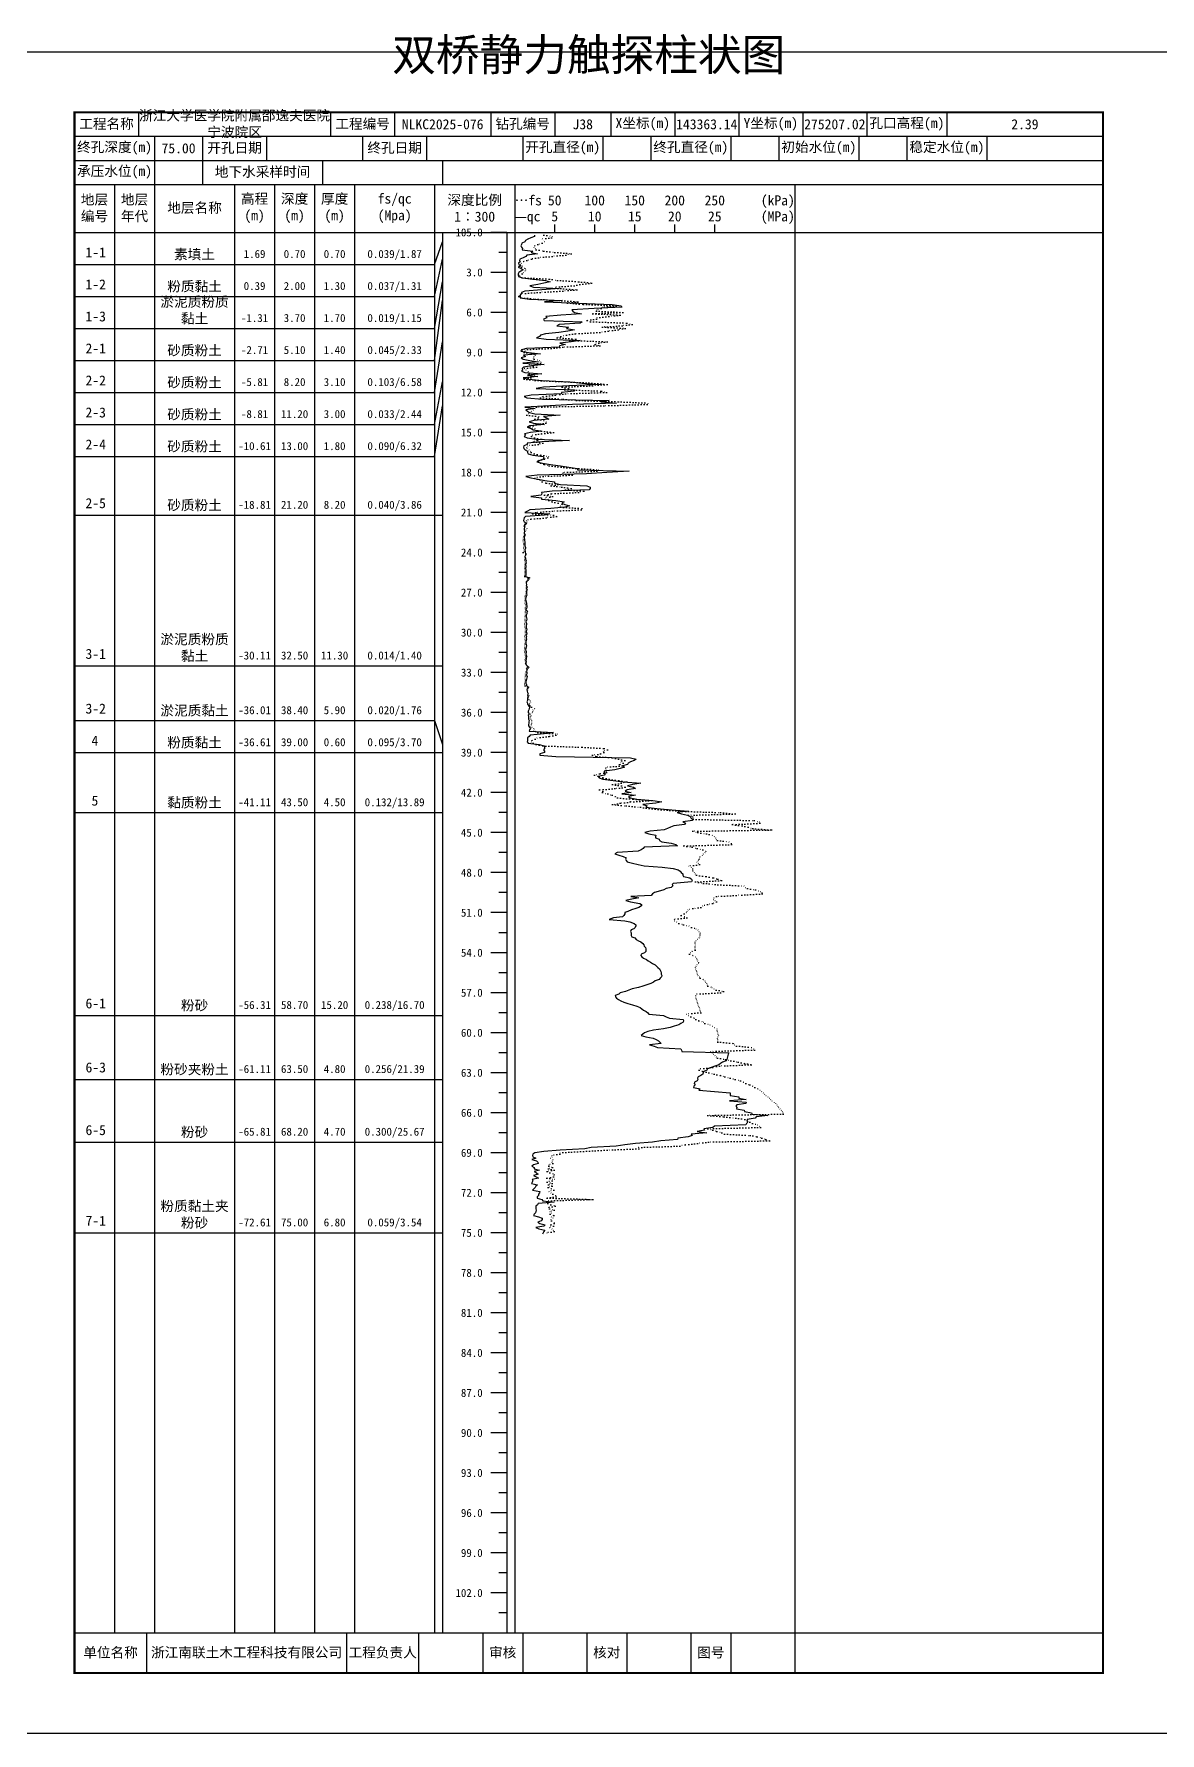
# Model space of a CAD drawing. Extents: x 297 to 65340, y 0 to 425.
# Drawn here: x 11295.9 to 11577.3, y 0 to 424.6 of the extents above; entities that cross this region are included whole.
import ezdxf
from ezdxf.enums import TextEntityAlignment as Align

# ---------------------------------------------------------------- set-up
doc = ezdxf.new("R2010")
doc.units = 0
doc.linetypes.add('DOT', pattern=[6.35, 0, -6.35])
doc.layers.add('FRAME', color=7, linetype='CONTINUOUS')
doc.layers.add('STRATUM', color=7, linetype='CONTINUOUS')
doc.styles.add('ST', font='')
doc.styles.get('ST').set_extended_font_data('SimSun')

msp = doc.modelspace()

# ---------------------------------------------------------------- linework, layer by layer
at = {"layer": 'FRAME', "color": 245, "linetype": 'Continuous'}
msp.add_lwpolyline([(11286, 0), (11583, 0), (11583, 420), (11286, 420)], close=True, dxfattribs=at)
at = {"layer": 'FRAME', "linetype": 'Continuous', "const_width": 0.5}
msp.add_lwpolyline([(11306, 15), (11563, 15), (11563, 405), (11306, 405)], close=True, dxfattribs=at)
at = {"layer": 'FRAME', "color": 0, "linetype": 'Continuous'}
for points in [[(11322, 405), (11322, 399)], [(11370, 405), (11370, 399)], [(11386, 405), (11386, 399)], [(11410, 405), (11410, 399)], [(11426, 405), (11426, 399)], [(11440, 405), (11440, 399)], [(11456, 405), (11456, 399)], [(11472, 405), (11472, 399)], [(11488, 405), (11488, 399)], [(11504, 405), (11504, 399)], [(11524, 405), (11524, 399)], [(11563, 405), (11563, 399)], [(11306, 399), (11563, 399)], [(11326, 399), (11326, 393)], [(11338, 399), (11338, 393)], [(11354, 399), (11354, 393)], [(11378, 399), (11378, 393)], [(11394, 399), (11394, 393)], [(11418, 399), (11418, 393)], [(11438, 399), (11438, 393)], [(11450, 399), (11450, 393)], [(11470, 399), (11470, 393)], [(11482, 399), (11482, 393)], [(11502, 399), (11502, 393)], [(11514, 399), (11514, 393)], [(11534, 399), (11534, 393)], [(11563, 399), (11563, 393)], [(11306, 393), (11563, 393)], [(11326, 393), (11326, 387)], [(11338, 393), (11338, 387)], [(11368, 393), (11368, 387)], [(11398, 393), (11398, 387)], [(11306, 387), (11563, 387)], [(11316, 387), (11316, 25)], [(11326, 387), (11326, 25)], [(11346, 387), (11346, 25)], [(11356, 387), (11356, 25)], [(11366, 387), (11366, 25)], [(11376, 387), (11376, 25)], [(11396, 387), (11396, 25)], [(11416, 387), (11416, 25)], [(11486, 387), (11486, 25)], [(11306, 375), (11563, 375)], [(11398, 375), (11398, 25)], [(11414, 375), (11414, 25)], [(11426, 375), (11426, 377)], [(11436, 375), (11436, 377)], [(11446, 375), (11446, 377)], [(11456, 375), (11456, 377)], [(11466, 375), (11466, 377)], [(11306, 25), (11563, 25)], [(11324, 25), (11324, 15)], [(11374, 25), (11374, 15)], [(11392, 25), (11392, 15)], [(11408, 25), (11408, 15)], [(11418, 25), (11418, 15)], [(11434, 25), (11434, 15)], [(11444, 25), (11444, 15)], [(11460, 25), (11460, 15)], [(11470, 25), (11470, 15)], [(11486, 25), (11486, 15)]]:
    msp.add_lwpolyline(points, dxfattribs=at)
at = {"layer": 'STRATUM', "linetype": 'Continuous'}
for points in [[(11414, 375), (11410, 375)], [(11420.92, 374.33), (11420.92, 374), (11420.06, 373.67), (11419.28, 373.33), (11418.7, 373), (11418.56, 372.67), (11417.76, 372.33), (11417.66, 372), (11417.52, 371.67), (11417.66, 371.33), (11417.96, 371), (11417.84, 370.67), (11420.54, 370.33), (11420.14, 370), (11421.72, 369.67), (11419.04, 369.33), (11418.78, 369), (11418.08, 368.67), (11417.26, 368.33), (11417.24, 368), (11417.34, 367.67), (11416.96, 367.33), (11417.02, 367), (11417.56, 366.67), (11416.88, 366.33), (11417.62, 366), (11418.14, 365.67), (11417.5, 365.33), (11417.06, 365), (11416.9, 364.67), (11416.9, 364.33), (11416.94, 364), (11417.94, 363.67), (11420.54, 363.33), (11423.66, 363), (11424.86, 362.67), (11423.3, 362.33), (11421.82, 362), (11419.76, 361.67), (11420.7, 361.33), (11427.2, 361), (11422.74, 360.67), (11418.5, 360.33), (11417.72, 360), (11417.66, 359.67), (11417.36, 359.33), (11417.34, 359), (11417.34, 358.67), (11419.72, 358.33), (11427.94, 358), (11423.44, 357.67), (11431.98, 357.33), (11440.38, 357), (11442.64, 356.67), (11442.78, 356.33), (11435.82, 356), (11430.28, 355.67), (11430.54, 355.33), (11430.96, 355), (11432.68, 354.67), (11427.54, 354.33), (11423.82, 354), (11424.04, 353.67), (11423.22, 353.33), (11423.4, 353), (11432.84, 352.67), (11432.36, 352.33), (11427.1, 352), (11426.54, 351.67), (11429.44, 351.33), (11428.96, 351), (11430.92, 350.67), (11429.28, 350.33), (11427.04, 350), (11423.68, 349.67), (11422.44, 349.33), (11422.18, 349), (11421.42, 348.67), (11423.84, 348.33), (11432.36, 348), (11430.1, 347.67), (11427.32, 347.33), (11428.68, 347), (11427.2, 346.67), (11427.12, 346.33), (11418.98, 346), (11417.7, 345.67), (11417.5, 345.33), (11419.44, 345), (11422.42, 344.67), (11418.22, 344.33), (11418.66, 344), (11417.6, 343.67), (11418.14, 343.33), (11419.78, 343), (11421.94, 342.67), (11418.04, 342.33), (11423.36, 342), (11420.24, 341.67), (11418.18, 341.33), (11417.88, 341), (11417.92, 340.67), (11417.7, 340.33), (11418.56, 340), (11422.8, 339.67), (11419.24, 339.33), (11421.82, 339), (11418.08, 338.67), (11419.52, 338.33), (11422.84, 338), (11429.8, 337.67), (11432.84, 337.33), (11437.4, 337), (11429.52, 336.67), (11423.22, 336.33), (11421.38, 336), (11430.98, 335.67), (11430.84, 335.33), (11427.66, 335), (11427.64, 334.67), (11420.14, 334.33), (11418.34, 334), (11419.04, 333.67), (11422.92, 333.33), (11439.6, 333), (11437.52, 332.67), (11441.44, 332.33), (11430.44, 332), (11424.78, 331.67), (11418.56, 331.33), (11421.1, 331), (11418.82, 330.67), (11419.16, 330.33), (11419.72, 330), (11421.04, 329.67), (11427.34, 329.33), (11423.2, 329), (11423.98, 328.67), (11424.5, 328.33), (11420.8, 328), (11419.64, 327.67), (11420.7, 327.33), (11423.42, 327), (11419.68, 326.67), (11419.12, 326.33), (11420.08, 326), (11420.6, 325.67), (11422.78, 325.33), (11419.96, 325), (11418.44, 324.67), (11418.7, 324.33), (11418.34, 324), (11419.14, 323.67), (11421.38, 323.33), (11429.68, 323), (11422.78, 322.67), (11419.1, 322.33), (11419.12, 322), (11418.3, 321.67), (11418.24, 321.33), (11418.28, 321), (11418.62, 320.67), (11419.18, 320.33), (11419.16, 320), (11419.38, 319.67), (11420.54, 319.33), (11423.08, 319), (11423.28, 318.67), (11423.12, 318.33), (11422.26, 318), (11421.54, 317.67), (11422.98, 317.33), (11424.96, 317), (11427.46, 316.67), (11429.52, 316.33), (11431.7, 316), (11431.7, 315.67), (11444.64, 315.33), (11439.06, 315), (11433.94, 314.67), (11421.64, 314.33), (11418.8, 314), (11420, 313.67), (11421.88, 313.33), (11423.56, 313), (11425.98, 312.67), (11425.92, 312.33), (11427.48, 312), (11434.06, 311.67), (11434.86, 311.33), (11434.84, 311), (11434.64, 310.67), (11425.34, 310.33), (11422.68, 310), (11422.78, 309.67), (11422.58, 309.33), (11420.02, 309), (11422.72, 308.67), (11422.66, 308.33), (11426.32, 308), (11428.36, 307.67), (11427.8, 307.33), (11428.56, 307), (11429.72, 306.67), (11428.5, 306.33), (11425, 306), (11419.82, 305.67), (11419.2, 305.33), (11418.5, 305), (11424.8, 304.67), (11423.44, 304.33), (11418.72, 304), (11418.4, 303.67), (11418.26, 303.33), (11418.24, 303), (11418.38, 302.67), (11418.94, 302.33), (11418.52, 302), (11418.32, 301.67), (11418.42, 301.33), (11418.38, 301), (11418.38, 300.67), (11418.48, 300.33), (11418.34, 300), (11418.4, 299.67), (11418.58, 299.33), (11418.36, 299), (11418.38, 298.67), (11418.46, 298.33), (11418.48, 298), (11418.52, 297.67), (11418.54, 297.33), (11418.5, 297), (11418.54, 296.67), (11418.66, 296.33), (11418.66, 296), (11418.54, 295.67), (11418.58, 295.33), (11418.62, 295), (11418.7, 294.67), (11418.7, 294.33), (11418.5, 294), (11418.7, 293.67), (11418.7, 293.33), (11418.86, 293), (11418.76, 292.67), (11418.86, 292.33), (11418.7, 292), (11418.76, 291.67), (11418.76, 291.33), (11418.72, 291), (11418.76, 290.67), (11418.8, 290.33), (11418.82, 290), (11418.76, 289.67), (11418.76, 289.33), (11418.72, 289), (11419.78, 288.67), (11419.22, 288.33), (11419.36, 288), (11418.86, 287.67), (11418.88, 287.33), (11418.92, 287), (11418.86, 286.67), (11419.1, 286.33), (11418.92, 286), (11419.08, 285.67), (11418.96, 285.33), (11418.94, 285), (11418.98, 284.67), (11419, 284.33), (11418.84, 284), (11418.82, 283.67), (11418.72, 283.33), (11418.78, 283), (11418.88, 282.67), (11418.96, 282.33), (11418.96, 282), (11419.04, 281.67), (11419, 281.33), (11418.92, 281), (11418.8, 280.67), (11419.24, 280.33), (11419.04, 280), (11419.02, 279.67), (11418.84, 279.33), (11418.84, 279), (11418.96, 278.67), (11419, 278.33), (11418.94, 278), (11418.78, 277.67), (11418.94, 277.33), (11418.96, 277), (11418.88, 276.67), (11418.9, 276.33), (11418.94, 276), (11419.04, 275.67), (11418.88, 275.33), (11418.92, 275), (11419, 274.67), (11418.8, 274.33), (11418.96, 274), (11418.84, 273.67), (11418.96, 273.33), (11418.9, 273), (11418.82, 272.67), (11418.8, 272.33), (11418.9, 272), (11418.96, 271.67), (11418.9, 271.33), (11418.8, 271), (11418.7, 270.67), (11418.86, 270.33), (11418.88, 270), (11418.8, 269.67), (11418.86, 269.33), (11419, 269), (11418.86, 268.67), (11418.86, 268.33), (11418.82, 268), (11418.88, 267.67), (11418.82, 267.33), (11418.82, 267), (11419.08, 266.67), (11419.5, 266.33), (11418.9, 266), (11419.12, 265.67), (11418.92, 265.33), (11419, 265), (11419.06, 264.67), (11418.88, 264.33), (11419.12, 264), (11419.06, 263.67), (11418.98, 263.33), (11418.84, 263), (11418.82, 262.67), (11418.78, 262.33), (11418.96, 262), (11418.92, 261.67), (11419.5, 261.33), (11419.12, 261), (11419, 260.67), (11419.14, 260.33), (11419.22, 260), (11419.34, 259.67), (11419.18, 259.33), (11419.28, 259), (11419.2, 258.67), (11419.2, 258.33), (11419.18, 258), (11419.06, 257.67), (11419.22, 257.33), (11419.24, 257), (11419.9, 256.67), (11419.7, 256.33), (11419.6, 256), (11419.56, 255.67), (11419.4, 255.33), (11419.4, 255), (11419.64, 254.67), (11419.34, 254.33), (11419.44, 254), (11419.46, 253.67), (11419.44, 253.33), (11419.58, 253), (11419.52, 252.67), (11419.5, 252.33), (11419.44, 252), (11419.46, 251.67), (11419.7, 251.33), (11419.92, 251), (11419.68, 250.67), (11419.64, 250.33), (11425.72, 250), (11423.36, 249.67), (11419.84, 249.33), (11419.62, 249), (11419.2, 248.67), (11419.2, 248.33), (11419.18, 248), (11419.08, 247.67), (11419.34, 247.33), (11422.1, 247), (11423.38, 246.67), (11423.48, 246.33), (11423.44, 246), (11423.18, 245.67), (11423.46, 245.33), (11423.44, 245), (11422.32, 244.67), (11422.28, 244.33), (11426.28, 244), (11444.9, 243.67), (11446.34, 243.33), (11445.82, 243), (11444.9, 242.67), (11444.32, 242.33), (11444.22, 242), (11442.92, 241.67), (11443.4, 241.33), (11442.32, 241), (11441.06, 240.67), (11438.38, 240.33), (11438.36, 240), (11438.64, 239.67), (11438.38, 239.33), (11436.86, 239), (11437.14, 238.67), (11438, 238.33), (11440.6, 238), (11443.12, 237.67), (11447.5, 237.33), (11445.52, 237), (11444.16, 236.67), (11445.72, 236.33), (11446.22, 236), (11444.08, 235.67), (11443.62, 235.33), (11445.14, 235), (11442.8, 234.67), (11446.18, 234.33), (11444.46, 234), (11444.84, 233.67), (11446.48, 233.33), (11450.5, 233), (11452.76, 232.67), (11451.24, 232.33), (11448, 232), (11449.12, 231.67), (11448.74, 231.33), (11451.52, 231), (11455.26, 230.67), (11459.42, 230.33), (11456.62, 230), (11457.68, 229.67), (11459.22, 229.33), (11459.82, 229), (11460.02, 228.67), (11460.36, 228.33), (11460.4, 228), (11458.02, 227.67), (11458.66, 227.33), (11458.46, 227), (11455.78, 226.67), (11454.96, 226.33), (11454.18, 226), (11453.38, 225.67), (11449.84, 225.33), (11448.54, 225), (11449.5, 224.67), (11451.28, 224.33), (11451.18, 224), (11451.22, 223.67), (11452.14, 223.33), (11452.16, 223), (11452.76, 222.67), (11455.08, 222.33), (11456.28, 222), (11456.66, 221.67), (11448.34, 221.33), (11448.1, 221), (11447.64, 220.67), (11446.84, 220.33), (11441.62, 220), (11441, 219.67), (11442.06, 219.33), (11443.1, 219), (11443.86, 218.67), (11443.68, 218.33), (11443.84, 218), (11444.12, 217.67), (11445.46, 217.33), (11446.86, 217), (11448.32, 216.67), (11452.82, 216.33), (11455.64, 216), (11456.88, 215.67), (11457.38, 215.33), (11457.64, 215), (11457.98, 214.67), (11457.98, 214.33), (11458.18, 214), (11459.78, 213.67), (11460.22, 213.33), (11460.34, 213), (11460.22, 212.67), (11455.6, 212.33), (11455.36, 212), (11455.48, 211.67), (11455.12, 211.33), (11453.86, 211), (11453.28, 210.67), (11451.82, 210.33), (11450.92, 210), (11450.42, 209.67), (11450.14, 209.33), (11445.02, 209), (11447.02, 208.67), (11444.82, 208.33), (11443.76, 208), (11444.96, 207.67), (11447.28, 207.33), (11447.72, 207), (11447.66, 206.67), (11447.04, 206.33), (11446.28, 206), (11445.16, 205.67), (11444.24, 205.33), (11443.54, 205), (11443.56, 204.67), (11443.3, 204.33), (11442.94, 204), (11440.66, 203.67), (11439.58, 203.33), (11443.48, 203), (11444.76, 202.67), (11445.84, 202.33), (11446.3, 202), (11446.3, 201.67), (11446.1, 201.33), (11445.8, 201), (11445.14, 200.67), (11444.96, 200.33), (11445.08, 200), (11445.14, 199.67), (11445.08, 199.33), (11445.28, 199), (11445.98, 198.67), (11446.34, 198.33), (11446.92, 198), (11447.54, 197.67), (11448.04, 197.33), (11448.28, 197), (11448.36, 196.67), (11448.68, 196.33), (11448.74, 196), (11448.78, 195.67), (11448.74, 195.33), (11448.42, 195), (11447.64, 194.67), (11447.56, 194.33), (11447.78, 194), (11448.22, 193.67), (11448.92, 193.33), (11449.36, 193), (11449.94, 192.67), (11450.42, 192.33), (11451.06, 192), (11451.44, 191.67), (11451.76, 191.33), (11452.18, 191), (11452.32, 190.67), (11452.52, 190.33), (11452.62, 190), (11452.56, 189.67), (11452.74, 189.33), (11452.72, 189), (11452.32, 188.67), (11452.06, 188.33), (11451.14, 188), (11450.72, 187.67), (11449.98, 187.33), (11448.98, 187), (11448.02, 186.67), (11446.92, 186.33), (11445.34, 186), (11444.52, 185.67), (11443.7, 185.33), (11442.36, 185), (11442.06, 184.67), (11441.14, 184.33), (11441.22, 184), (11441.44, 183.67), (11441.92, 183.33), (11442.56, 183), (11443.26, 182.67), (11444.3, 182.33), (11445.4, 182), (11446.48, 181.67), (11447.32, 181.33), (11447.78, 181), (11448.18, 180.67), (11448.82, 180.33), (11449.24, 180), (11449.5, 179.67), (11453.22, 179.33), (11453.86, 179), (11454.72, 178.67), (11458.1, 178.33), (11458.16, 178), (11458.08, 177.67), (11457.48, 177.33), (11456.98, 177), (11455.82, 176.67), (11454.84, 176.33), (11453.22, 176), (11450.66, 175.67), (11449.24, 175.33), (11448.46, 175), (11447.98, 174.67), (11447.62, 174.33), (11448.74, 174), (11450.62, 173.67), (11451.36, 173.33), (11451.94, 173), (11452.28, 172.67), (11452.56, 172.33), (11449.66, 172), (11450.82, 171.67), (11451.72, 171.33), (11457.54, 171), (11457.72, 170.67), (11457.78, 170.33), (11469.52, 170), (11469.36, 169.67), (11469.24, 169.33), (11469.2, 169), (11469.08, 168.67), (11468.98, 168.33), (11468.84, 168), (11467.9, 167.67), (11467.4, 167.33), (11467.04, 167), (11466.04, 166.67), (11465.1, 166.33), (11464.18, 166), (11464.02, 165.67), (11463.26, 165.33), (11463.06, 165), (11462.98, 164.67), (11462.5, 164.33), (11461.88, 164), (11461.7, 163.67), (11461.74, 163.33), (11461.56, 163), (11460.94, 162.67), (11460.84, 162.33), (11461.06, 162), (11460.78, 161.67), (11460.66, 161.33), (11462.36, 161), (11462.02, 160.67), (11465.94, 160.33), (11469.82, 160), (11469.82, 159.67), (11469.84, 159.33), (11471.98, 159), (11472.02, 158.67), (11473.88, 158.33), (11469.68, 158), (11473.82, 157.67), (11473.76, 157.33), (11471.52, 157), (11471.28, 156.67), (11471.54, 156.33), (11471.46, 156), (11473.3, 155.67), (11473.4, 155.33), (11475.18, 155), (11475.32, 154.67), (11479.22, 154.33), (11476.3, 154), (11476.08, 153.67), (11474.1, 153.33), (11474, 153), (11474.22, 152.67), (11473.9, 152.33), (11473.74, 152), (11465.9, 151.67), (11465.48, 151.33), (11463.26, 151), (11463.4, 150.67), (11461.56, 150.33), (11463.98, 150), (11460.06, 149.67), (11460.34, 149.33), (11459.34, 149), (11456.8, 148.67), (11456.68, 148.33), (11452.52, 148), (11450.4, 147.67), (11446.16, 147.33), (11443.5, 147), (11441.34, 146.67), (11435.08, 146.33), (11433.5, 146), (11427.34, 145.67), (11423.28, 145.33), (11421.02, 145), (11420.54, 144.67), (11420.44, 144.33), (11420.54, 144), (11421.24, 143.67), (11420.28, 143.33), (11421.46, 143), (11421.78, 142.67), (11421.9, 142.33), (11420.68, 142), (11420.32, 141.67), (11420.84, 141.33), (11420.84, 141), (11422.08, 140.67), (11420.86, 140.33), (11421.48, 140), (11421.86, 139.67), (11420.66, 139.33), (11421.4, 139), (11421.94, 138.67), (11420.34, 138.33), (11420.5, 138), (11420.4, 137.67), (11420.16, 137.33), (11421.66, 137), (11421.32, 136.67), (11421.1, 136.33), (11420.78, 136), (11420.42, 135.67), (11422.26, 135.33), (11422.2, 135), (11421.92, 134.67), (11421.96, 134.33), (11421.6, 134), (11421.62, 133.67), (11422.78, 133.33), (11423.04, 133), (11425.84, 132.67), (11421.86, 132.33), (11421.7, 132), (11421.28, 131.67), (11421.32, 131.33), (11421.28, 131), (11421.34, 130.67), (11421.32, 130.33), (11421.2, 130), (11420.86, 129.67), (11420.68, 129.33), (11421.92, 129), (11422.88, 128.67), (11422.88, 128.33), (11422.58, 128), (11421.78, 127.67), (11422.28, 127.33), (11423.58, 127), (11423.26, 126.67), (11421.26, 126.33), (11422.04, 126), (11423.56, 125.67), (11423.26, 125.33), (11423.08, 125), (11422.94, 124.67)], [(11396, 367), (11398, 372.67)], [(11414, 370), (11412, 370)], [(11306, 367), (11316, 367)], [(11316, 367), (11326, 367)], [(11326, 367), (11346, 367)], [(11346, 367), (11356, 367)], [(11356, 367), (11366, 367)], [(11366, 367), (11376, 367)], [(11376, 367), (11396, 367)], [(11396, 359), (11398, 368.33)], [(11396, 351), (11398, 362.67)], [(11414, 365), (11410, 365)], [(11306, 359), (11316, 359)], [(11316, 359), (11326, 359)], [(11326, 359), (11346, 359)], [(11346, 359), (11356, 359)], [(11356, 359), (11366, 359)], [(11366, 359), (11376, 359)], [(11376, 359), (11396, 359)], [(11396, 343), (11398, 358)], [(11414, 360), (11412, 360)], [(11414, 355), (11410, 355)], [(11306, 351), (11316, 351)], [(11316, 351), (11326, 351)], [(11326, 351), (11346, 351)], [(11346, 351), (11356, 351)], [(11356, 351), (11366, 351)], [(11366, 351), (11376, 351)], [(11376, 351), (11396, 351)], [(11414, 350), (11412, 350)], [(11396, 335), (11398, 347.67)], [(11414, 345), (11410, 345)], [(11306, 343), (11316, 343)], [(11316, 343), (11326, 343)], [(11326, 343), (11346, 343)], [(11346, 343), (11356, 343)], [(11356, 343), (11366, 343)], [(11366, 343), (11376, 343)], [(11376, 343), (11396, 343)], [(11414, 340), (11412, 340)], [(11396, 327), (11398, 337.67)], [(11306, 335), (11316, 335)], [(11316, 335), (11326, 335)], [(11326, 335), (11346, 335)], [(11346, 335), (11356, 335)], [(11356, 335), (11366, 335)], [(11366, 335), (11376, 335)], [(11376, 335), (11396, 335)], [(11396, 319), (11398, 331.67)], [(11414, 335), (11410, 335)], [(11306, 327), (11316, 327)], [(11316, 327), (11326, 327)], [(11326, 327), (11346, 327)], [(11346, 327), (11356, 327)], [(11356, 327), (11366, 327)], [(11366, 327), (11376, 327)], [(11376, 327), (11396, 327)], [(11414, 330), (11412, 330)], [(11414, 325), (11410, 325)], [(11306, 319), (11316, 319)], [(11316, 319), (11326, 319)], [(11326, 319), (11346, 319)], [(11346, 319), (11356, 319)], [(11356, 319), (11366, 319)], [(11366, 319), (11376, 319)], [(11376, 319), (11396, 319)], [(11414, 320), (11412, 320)], [(11414, 315), (11410, 315)], [(11414, 310), (11412, 310)], [(11306, 304.33), (11316, 304.33)], [(11316, 304.33), (11326, 304.33)], [(11326, 304.33), (11346, 304.33)], [(11346, 304.33), (11356, 304.33)], [(11356, 304.33), (11366, 304.33)], [(11366, 304.33), (11376, 304.33)], [(11376, 304.33), (11396, 304.33)], [(11396, 304.33), (11398, 304.33)], [(11414, 305), (11410, 305)], [(11414, 300), (11412, 300)], [(11414, 295), (11410, 295)], [(11414, 290), (11412, 290)], [(11414, 285), (11410, 285)], [(11414, 280), (11412, 280)], [(11414, 275), (11410, 275)], [(11414, 270), (11412, 270)], [(11306, 266.67), (11316, 266.67)], [(11316, 266.67), (11326, 266.67)], [(11326, 266.67), (11346, 266.67)], [(11346, 266.67), (11356, 266.67)], [(11356, 266.67), (11366, 266.67)], [(11366, 266.67), (11376, 266.67)], [(11376, 266.67), (11396, 266.67)], [(11396, 266.67), (11398, 266.67)], [(11414, 265), (11410, 265)], [(11414, 260), (11412, 260)], [(11414, 255), (11410, 255)], [(11306, 253), (11316, 253)], [(11316, 253), (11326, 253)], [(11326, 253), (11346, 253)], [(11346, 253), (11356, 253)], [(11356, 253), (11366, 253)], [(11366, 253), (11376, 253)], [(11376, 253), (11396, 253)], [(11396, 253), (11398, 247)], [(11414, 250), (11412, 250)], [(11306, 245), (11316, 245)], [(11316, 245), (11326, 245)], [(11326, 245), (11346, 245)], [(11346, 245), (11356, 245)], [(11356, 245), (11366, 245)], [(11366, 245), (11376, 245)], [(11376, 245), (11396, 245)], [(11396, 245), (11398, 245)], [(11414, 245), (11410, 245)], [(11414, 240), (11412, 240)], [(11414, 235), (11410, 235)], [(11306, 230), (11316, 230)], [(11316, 230), (11326, 230)], [(11326, 230), (11346, 230)], [(11346, 230), (11356, 230)], [(11356, 230), (11366, 230)], [(11366, 230), (11376, 230)], [(11376, 230), (11396, 230)], [(11396, 230), (11398, 230)], [(11414, 230), (11412, 230)], [(11414, 225), (11410, 225)], [(11414, 220), (11412, 220)], [(11414, 215), (11410, 215)], [(11414, 210), (11412, 210)], [(11414, 205), (11410, 205)], [(11414, 200), (11412, 200)], [(11414, 195), (11410, 195)], [(11414, 190), (11412, 190)], [(11414, 185), (11410, 185)], [(11306, 179.33), (11316, 179.33)], [(11316, 179.33), (11326, 179.33)], [(11326, 179.33), (11346, 179.33)], [(11346, 179.33), (11356, 179.33)], [(11356, 179.33), (11366, 179.33)], [(11366, 179.33), (11376, 179.33)], [(11376, 179.33), (11396, 179.33)], [(11396, 179.33), (11398, 179.33)], [(11414, 180), (11412, 180)], [(11414, 175), (11410, 175)], [(11414, 170), (11412, 170)], [(11306, 163.33), (11316, 163.33)], [(11316, 163.33), (11326, 163.33)], [(11326, 163.33), (11346, 163.33)], [(11346, 163.33), (11356, 163.33)], [(11356, 163.33), (11366, 163.33)], [(11366, 163.33), (11376, 163.33)], [(11376, 163.33), (11396, 163.33)], [(11396, 163.33), (11398, 163.33)], [(11414, 165), (11410, 165)], [(11414, 160), (11412, 160)], [(11414, 155), (11410, 155)], [(11414, 150), (11412, 150)], [(11306, 147.67), (11316, 147.67)], [(11316, 147.67), (11326, 147.67)], [(11326, 147.67), (11346, 147.67)], [(11346, 147.67), (11356, 147.67)], [(11356, 147.67), (11366, 147.67)], [(11366, 147.67), (11376, 147.67)], [(11376, 147.67), (11396, 147.67)], [(11396, 147.67), (11398, 147.67)], [(11414, 145), (11410, 145)], [(11414, 140), (11412, 140)], [(11414, 135), (11410, 135)], [(11414, 130), (11412, 130)], [(11306, 125), (11316, 125)], [(11316, 125), (11326, 125)], [(11326, 125), (11346, 125)], [(11346, 125), (11356, 125)], [(11356, 125), (11366, 125)], [(11366, 125), (11376, 125)], [(11376, 125), (11396, 125)], [(11396, 125), (11398, 125)], [(11414, 125), (11410, 125)], [(11414, 120), (11412, 120)], [(11414, 115), (11410, 115)], [(11414, 110), (11412, 110)], [(11414, 105), (11410, 105)], [(11414, 100), (11412, 100)], [(11414, 95), (11410, 95)], [(11414, 90), (11412, 90)], [(11414, 85), (11410, 85)], [(11414, 80), (11412, 80)], [(11414, 75), (11410, 75)], [(11414, 70), (11412, 70)], [(11414, 65), (11410, 65)], [(11414, 60), (11412, 60)], [(11414, 55), (11410, 55)], [(11414, 50), (11412, 50)], [(11414, 45), (11410, 45)], [(11414, 40), (11412, 40)], [(11414, 35), (11410, 35)], [(11414, 30), (11412, 30)]]:
    msp.add_lwpolyline(points, dxfattribs=at)
at = {"layer": 'STRATUM', "linetype": 'DOT', "ltscale": 0.1}
msp.add_lwpolyline([(11423.32, 374.33), (11425.4, 374), (11425.22, 373.67), (11422.66, 373.33), (11423.08, 373), (11423.46, 372.67), (11422.9, 372.33), (11421.8, 372), (11421.04, 371.67), (11420.76, 371.33), (11421.1, 371), (11421.4, 370.67), (11423.32, 370.33), (11426.04, 370), (11430.12, 369.67), (11428.8, 369.33), (11425.36, 369), (11421.94, 368.67), (11420.16, 368.33), (11419.04, 368), (11418.18, 367.67), (11417.66, 367.33), (11417.46, 367), (11417.92, 366.67), (11417.7, 366.33), (11418.64, 366), (11418.74, 365.67), (11418.64, 365.33), (11418.16, 365), (11417.88, 364.67), (11417.22, 364.33), (11417.32, 364), (11417.88, 363.67), (11424.66, 363.33), (11426.68, 363), (11432, 362.67), (11435.22, 362.33), (11432.28, 362), (11430.82, 361.67), (11426.18, 361.33), (11426.76, 361), (11431.52, 360.67), (11428, 360.33), (11422.38, 360), (11417.44, 359.67), (11417.14, 359.33), (11417, 359), (11417.74, 358.67), (11421.12, 358.33), (11426.34, 358), (11431.8, 357.67), (11429.2, 357.33), (11433.18, 357), (11441.38, 356.67), (11438.1, 356.33), (11437.58, 356), (11436.48, 355.67), (11436.4, 355.33), (11443, 355), (11435.54, 354.67), (11442.38, 354.33), (11439.5, 354), (11436.54, 353.67), (11436.44, 353.33), (11434.08, 353), (11434.98, 352.67), (11444.02, 352.33), (11445.36, 352), (11442.88, 351.67), (11437.92, 351.33), (11443.62, 351), (11441.86, 350.67), (11439.32, 350.33), (11437.24, 350), (11431.14, 349.67), (11428.92, 349.33), (11427.54, 349), (11426.62, 348.67), (11431.26, 348.33), (11429.76, 348), (11439.1, 347.67), (11437.04, 347.33), (11436.1, 347), (11437.26, 346.67), (11428.02, 346.33), (11425.08, 346), (11417.84, 345.67), (11418.6, 345.33), (11418.34, 345), (11420.18, 344.67), (11421.22, 344.33), (11420.86, 344), (11420.6, 343.67), (11420.88, 343.33), (11422.1, 343), (11422.6, 342.67), (11422.42, 342.33), (11419.74, 342), (11419.92, 341.67), (11421.42, 341.33), (11418.4, 341), (11418.76, 340.67), (11419.38, 340.33), (11419.22, 340), (11419.58, 339.67), (11420.94, 339.33), (11420.32, 339), (11420.06, 338.67), (11418.34, 338.33), (11421.12, 338), (11428.68, 337.67), (11435.3, 337.33), (11439.08, 337), (11435.46, 336.67), (11427.84, 336.33), (11429.48, 336), (11428.54, 335.67), (11437.66, 335.33), (11438.9, 335), (11428.72, 334.67), (11426.14, 334.33), (11422.94, 334), (11422.46, 333.67), (11428.1, 333.33), (11431.44, 333), (11441.9, 332.67), (11449.3, 332.33), (11449.08, 332), (11438.24, 331.67), (11421.42, 331.33), (11420.24, 331), (11420.66, 330.67), (11420.18, 330.33), (11419.82, 330), (11419.54, 329.67), (11419, 329.33), (11422.1, 329), (11421.9, 328.67), (11421.04, 328.33), (11423.26, 328), (11423.9, 327.67), (11423.82, 327.33), (11421.34, 327), (11420.64, 326.67), (11419.7, 326.33), (11421.04, 326), (11420.96, 325.67), (11422.68, 325.33), (11425.72, 325), (11422.7, 324.67), (11420.4, 324.33), (11420.24, 324), (11420.98, 323.67), (11422.68, 323.33), (11421.62, 323), (11420.72, 322.67), (11423.04, 322.33), (11421.88, 322), (11419.3, 321.67), (11418.94, 321.33), (11419.06, 321), (11419.52, 320.67), (11419.98, 320.33), (11420.1, 320), (11420.88, 319.67), (11422.52, 319.33), (11424.54, 319), (11424.3, 318.67), (11423.4, 318.33), (11421.78, 318), (11421.96, 317.67), (11422.44, 317.33), (11423.48, 317), (11424.62, 316.67), (11427.58, 316.33), (11431.28, 316), (11437.02, 315.67), (11436.56, 315.33), (11428.1, 315), (11428, 314.67), (11430.34, 314.33), (11423.12, 314), (11421, 313.67), (11421.62, 313.33), (11423.32, 313), (11422.9, 312.67), (11423.94, 312.33), (11426.82, 312), (11425.1, 311.67), (11427.74, 311.33), (11430.14, 311), (11428.66, 310.67), (11433.24, 310.33), (11431.96, 310), (11425.08, 309.67), (11423.48, 309.33), (11425.48, 309), (11423.64, 308.67), (11424.26, 308.33), (11424.54, 308), (11425.34, 307.67), (11426.88, 307.33), (11427.94, 307), (11427.38, 306.67), (11427.48, 306.33), (11432.96, 306), (11432.58, 305.67), (11425.42, 305.33), (11421.32, 305), (11420.56, 304.67), (11425.68, 304.33), (11426.46, 304), (11423.86, 303.67), (11420.04, 303.33), (11418.88, 303), (11419, 302.67), (11419.04, 302.33), (11418.82, 302), (11418.64, 301.67), (11418.56, 301.33), (11419.06, 301), (11418.8, 300.67), (11418.72, 300.33), (11418.34, 300), (11418.56, 299.67), (11418.38, 299.33), (11418.24, 299), (11418.08, 298.67), (11418.1, 298.33), (11418.06, 298), (11418.12, 297.67), (11418.16, 297.33), (11418.16, 297), (11418.16, 296.67), (11418.24, 296.33), (11418.24, 296), (11418.4, 295.67), (11418.34, 295.33), (11418.12, 295), (11418.94, 294.67), (11418.76, 294.33), (11418.58, 294), (11418.42, 293.67), (11418.44, 293.33), (11418.48, 293), (11418.5, 292.67), (11418.6, 292.33), (11418.58, 292), (11418.48, 291.67), (11418.52, 291.33), (11418.48, 291), (11418.56, 290.67), (11418.5, 290.33), (11418.5, 290), (11418.48, 289.67), (11418.42, 289.33), (11418.54, 289), (11419.38, 288.67), (11419.58, 288.33), (11419.14, 288), (11418.96, 287.67), (11418.9, 287.33), (11418.94, 287), (11418.88, 286.67), (11418.84, 286.33), (11418.84, 286), (11418.86, 285.67), (11418.82, 285.33), (11418.88, 285), (11418.74, 284.67), (11418.64, 284.33), (11418.58, 284), (11418.56, 283.67), (11418.58, 283.33), (11418.58, 283), (11418.56, 282.67), (11418.56, 282.33), (11418.64, 282), (11418.7, 281.67), (11418.6, 281.33), (11418.6, 281), (11418.66, 280.67), (11418.62, 280.33), (11418.6, 280), (11418.6, 279.67), (11418.58, 279.33), (11418.58, 279), (11418.56, 278.67), (11418.56, 278.33), (11418.5, 278), (11418.52, 277.67), (11418.48, 277.33), (11418.48, 277), (11418.48, 276.67), (11418.56, 276.33), (11418.68, 276), (11418.58, 275.67), (11418.58, 275.33), (11418.6, 275), (11418.62, 274.67), (11418.56, 274.33), (11418.48, 274), (11418.54, 273.67), (11418.52, 273.33), (11418.6, 273), (11418.6, 272.67), (11418.56, 272.33), (11418.56, 272), (11418.44, 271.67), (11418.48, 271.33), (11418.42, 271), (11418.4, 270.67), (11418.44, 270.33), (11418.42, 270), (11418.54, 269.67), (11418.64, 269.33), (11418.68, 269), (11418.68, 268.67), (11418.56, 268.33), (11418.64, 268), (11418.66, 267.67), (11418.6, 267.33), (11418.84, 267), (11419.14, 266.67), (11419.54, 266.33), (11419.4, 266), (11419.06, 265.67), (11418.82, 265.33), (11418.82, 265), (11418.64, 264.67), (11418.68, 264.33), (11418.6, 264), (11418.56, 263.67), (11418.6, 263.33), (11418.68, 263), (11418.56, 262.67), (11418.5, 262.33), (11418.46, 262), (11418.64, 261.67), (11419.32, 261.33), (11419.32, 261), (11419.18, 260.67), (11419.12, 260.33), (11419.18, 260), (11419.32, 259.67), (11419.52, 259.33), (11419.5, 259), (11419.4, 258.67), (11419.5, 258.33), (11419.78, 258), (11420.02, 257.67), (11419.76, 257.33), (11419.66, 257), (11419.52, 256.67), (11420.24, 256.33), (11421, 256), (11420.6, 255.67), (11420.42, 255.33), (11420.46, 255), (11419.98, 254.67), (11420.08, 254.33), (11419.98, 254), (11419.86, 253.67), (11420.06, 253.33), (11420.16, 253), (11420.18, 252.67), (11420.18, 252.33), (11420.12, 252), (11420.04, 251.67), (11420.32, 251.33), (11420.7, 251), (11420.76, 250.67), (11421.18, 250.33), (11421.8, 250), (11426.7, 249.67), (11426.28, 249.33), (11424.56, 249), (11421.58, 248.67), (11421.12, 248.33), (11420.24, 248), (11420.08, 247.67), (11420.62, 247.33), (11421.4, 247), (11423.08, 246.67), (11432.86, 246.33), (11438.38, 246), (11439.18, 245.67), (11438.14, 245.33), (11438.3, 245), (11437.46, 244.67), (11435.44, 244.33), (11436.52, 244), (11440.48, 243.67), (11441.96, 243.33), (11443.54, 243), (11442.52, 242.67), (11443.1, 242.33), (11442.2, 242), (11442.86, 241.67), (11438.8, 241.33), (11438.68, 241), (11438.76, 240.67), (11438.84, 240.33), (11438.96, 240), (11437.22, 239.67), (11435.92, 239.33), (11437.12, 239), (11438.12, 238.67), (11439.64, 238.33), (11442.04, 238), (11443.98, 237.67), (11442.64, 237.33), (11440.44, 237), (11442.7, 236.67), (11443.62, 236.33), (11441.06, 236), (11437.2, 235.67), (11438.06, 235.33), (11437.96, 235), (11439.24, 234.67), (11440.34, 234.33), (11441.2, 234), (11441.72, 233.67), (11445.72, 233.33), (11450.2, 233), (11444.88, 232.67), (11442.38, 232.33), (11440.42, 232), (11443.86, 231.67), (11447.42, 231.33), (11449.64, 231), (11453.34, 230.67), (11458, 230.33), (11467.46, 230), (11471.1, 229.67), (11459.38, 229.33), (11460.42, 229), (11460.48, 228.67), (11460.62, 228.33), (11475.84, 228), (11477.12, 227.67), (11477.22, 227.33), (11470.46, 227), (11472.8, 226.67), (11474.3, 226.33), (11475.48, 226), (11480.14, 225.67), (11460.52, 225.33), (11461.8, 225), (11463.92, 224.67), (11465.36, 224.33), (11465.82, 224), (11466.2, 223.67), (11466.36, 223.33), (11466.66, 223), (11469.5, 222.67), (11470.06, 222.33), (11470.2, 222), (11458.28, 221.67), (11460.36, 221.33), (11461.62, 221), (11463, 220.67), (11463.82, 220.33), (11463.56, 220), (11463.2, 219.67), (11462.92, 219.33), (11462.32, 219), (11462.14, 218.67), (11462.02, 218.33), (11461.92, 218), (11461.54, 217.67), (11461.82, 217.33), (11462.14, 217), (11459.52, 216.67), (11460.1, 216.33), (11460.4, 216), (11460.44, 215.67), (11460.52, 215.33), (11460.84, 215), (11461.1, 214.67), (11461.44, 214.33), (11463.88, 214), (11465.68, 213.67), (11466.74, 213.33), (11467.68, 213), (11461.2, 212.67), (11463.16, 212.33), (11466.06, 212), (11473.28, 211.67), (11473.66, 211.33), (11474.16, 211), (11476.2, 210.67), (11477.36, 210.33), (11477.74, 210), (11477.88, 209.67), (11471.36, 209.33), (11466.4, 209), (11465.74, 208.67), (11465.66, 208.33), (11466.02, 208), (11466.44, 207.67), (11465.46, 207.33), (11464.18, 207), (11463, 206.67), (11462.54, 206.33), (11460.48, 206), (11459.32, 205.67), (11459, 205.33), (11458.92, 205), (11458.36, 204.67), (11457.64, 204.33), (11458.46, 204), (11459.04, 203.67), (11455.9, 203.33), (11455.82, 203), (11456.4, 202.67), (11457.02, 202.33), (11458.16, 202), (11459.54, 201.67), (11460.18, 201.33), (11461.3, 201), (11461.78, 200.67), (11462.04, 200.33), (11462.34, 200), (11462.3, 199.67), (11462.26, 199.33), (11462.2, 199), (11462.1, 198.67), (11461.8, 198.33), (11461.36, 198), (11461.02, 197.67), (11461.02, 197.33), (11461.08, 197), (11461.02, 196.67), (11461, 196.33), (11460.98, 196), (11461.12, 195.67), (11460.36, 195.33), (11460.02, 195), (11459.72, 194.67), (11460.48, 194.33), (11461.08, 194), (11461.46, 193.67), (11461.54, 193.33), (11461.7, 193), (11461.9, 192.67), (11462, 192.33), (11461.62, 192), (11461.32, 191.67), (11461.1, 191.33), (11461.18, 191), (11461.36, 190.67), (11461.46, 190.33), (11461.48, 190), (11461.62, 189.67), (11461.8, 189.33), (11462.08, 189), (11462.38, 188.67), (11463.1, 188.33), (11463.48, 188), (11463.7, 187.67), (11463.92, 187.33), (11464.06, 187), (11464.3, 186.67), (11465.26, 186.33), (11465.76, 186), (11466.34, 185.67), (11468.18, 185.33), (11467.46, 185), (11461.52, 184.67), (11461.18, 184.33), (11461.16, 184), (11461.24, 183.67), (11461.36, 183.33), (11461.5, 183), (11461.6, 182.67), (11461.7, 182.33), (11461.74, 182), (11461.96, 181.67), (11462.1, 181.33), (11462.2, 181), (11462.26, 180.67), (11462.38, 180.33), (11462.48, 180), (11458.86, 179.67), (11459.4, 179.33), (11459.98, 179), (11460.88, 178.67), (11461.24, 178.33), (11462.04, 178), (11463.08, 177.67), (11463.54, 177.33), (11464.78, 177), (11465.42, 176.67), (11465.94, 176.33), (11466.5, 176), (11466.52, 175.67), (11466.62, 175.33), (11466.66, 175), (11466.74, 174.67), (11466.98, 174.33), (11466.68, 174), (11466.62, 173.67), (11466.64, 173.33), (11466.66, 173), (11466.72, 172.67), (11470.66, 172.33), (11470.96, 172), (11471.42, 171.67), (11475.2, 171.33), (11475.66, 171), (11475.92, 170.67), (11464.96, 170.33), (11465.34, 170), (11465.66, 169.67), (11466.04, 169.33), (11466.34, 169), (11466.68, 168.67), (11468.64, 168.33), (11470, 168), (11471.86, 167.67), (11473.42, 167.33), (11475.08, 167), (11467.16, 166.67), (11465.46, 166.33), (11462.4, 166), (11462.1, 165.67), (11463.1, 165.33), (11464.54, 165), (11465.82, 164.67), (11467.4, 164.33), (11468.54, 164), (11469.84, 163.67), (11471.1, 163.33), (11472.42, 163), (11473.14, 162.67), (11473.72, 162.33), (11474.72, 162), (11475.42, 161.67), (11476, 161.33), (11476.74, 161), (11477.22, 160.67), (11477.68, 160.33), (11478.08, 160), (11478.44, 159.67), (11478.76, 159.33), (11479.22, 159), (11479.56, 158.67), (11479.96, 158.33), (11480.24, 158), (11480.8, 157.67), (11481.14, 157.33), (11481.48, 157), (11481.72, 156.67), (11481.94, 156.33), (11482.26, 156), (11482.6, 155.67), (11482.84, 155.33), (11482.98, 155), (11483.12, 154.67), (11464.3, 154.33), (11468.32, 154), (11471.22, 153.67), (11473.5, 153.33), (11474.2, 153), (11474.76, 152.67), (11475.42, 152.33), (11476.62, 152), (11477.2, 151.67), (11477.44, 151.33), (11464.26, 151), (11465.5, 150.67), (11466.54, 150.33), (11467.78, 150), (11468.46, 149.67), (11474.82, 149.33), (11476.6, 149), (11477.74, 148.67), (11478.78, 148.33), (11479.66, 148), (11464.46, 147.67), (11461.7, 147.33), (11458.58, 147), (11457.28, 146.67), (11446.94, 146.33), (11447.02, 146), (11439.08, 145.67), (11433.16, 145.33), (11427.24, 145), (11427.28, 144.67), (11425.28, 144.33), (11425.4, 144), (11424.96, 143.67), (11425.58, 143.33), (11425.36, 143), (11425.28, 142.67), (11425.54, 142.33), (11424.52, 142), (11424.54, 141.67), (11425.42, 141.33), (11424.42, 141), (11425.9, 140.67), (11424.1, 140.33), (11424.78, 140), (11425.86, 139.67), (11425.78, 139.33), (11425.66, 139), (11424.02, 138.67), (11425.94, 138.33), (11425.38, 138), (11424.1, 137.67), (11425.36, 137.33), (11424.42, 137), (11425.38, 136.67), (11424.36, 136.33), (11425.16, 136), (11425.8, 135.67), (11424.54, 135.33), (11425.06, 135), (11425.5, 134.67), (11426.16, 134.33), (11426.36, 134), (11424.14, 133.67), (11435.5, 133.33), (11424.36, 133), (11424.64, 132.67), (11424.28, 132.33), (11425.04, 132), (11426.1, 131.67), (11424.42, 131.33), (11424.68, 131), (11425.9, 130.67), (11424.82, 130.33), (11425.2, 130), (11424.88, 129.67), (11425.74, 129.33), (11425.08, 129), (11425.62, 128.67), (11425, 128.33), (11425.2, 128), (11425.88, 127.67), (11425.86, 127.33), (11425, 127), (11425.7, 126.67), (11424.66, 126.33), (11425.3, 126), (11425.64, 125.67), (11425.86, 125.33), (11424.02, 125), (11424.02, 124.67)], dxfattribs=at)

# ---------------------------------------------------------------- texts
at = {"layer": 'FRAME', "style": 'ST'}
msp.add_text('双桥静力触探柱状图', height=8, dxfattribs=at).set_placement((11434.5, 413), align=Align.BOTTOM_CENTER)
for s, p in [('…fs', (11416, 383)), ('—qc', (11416, 379))]:
    msp.add_text(s, height=2.5, dxfattribs=at).set_placement(p, align=Align.MIDDLE_LEFT)
for s, p in [('50', (11426, 383)), ('100', (11436, 383)), ('150', (11446, 383)), ('200', (11456, 383)), ('250', (11466, 383)), ('5', (11426, 379)), ('10', (11436, 379)), ('15', (11446, 379)), ('20', (11456, 379)), ('25', (11466, 379))]:
    msp.add_text(s, height=2.5, dxfattribs=at).set_placement(p, align=Align.MIDDLE_CENTER)
for s, p in [('(kPa)', (11486, 383)), ('(MPa)', (11486, 379))]:
    msp.add_text(s, height=2.5, dxfattribs=at).set_placement(p, align=Align.MIDDLE_RIGHT)
at = {"layer": 'FRAME', "char_height": 2.5, "attachment_point": 5, "style": 'ST'}
for s, insert, width in [('工程名称', (11314, 402), 16), ('浙江大学医学院附属邵逸夫医院宁波院区', (11346, 402), 48), ('工程编号', (11378, 402), 16), ('钻孔编号', (11418, 402), 16), ('X坐标(m)', (11448, 402), 16), ('Y坐标(m)', (11480, 402), 16), ('孔口高程(m)', (11514, 402), 20), ('NLKC2025-076', (11398, 402), 24), ('J38', (11433, 402), 14), ('143363.14', (11464, 402), 16), ('275207.02', (11496, 402), 16), ('2.39', (11543.5, 402), 39), ('终孔深度(m)', (11316, 396), 20), ('75.00', (11332, 396), 12), ('开孔日期', (11346, 396), 16), ('终孔日期', (11386, 396), 16), ('开孔直径(m)', (11428, 396), 20), ('终孔直径(m)', (11460, 396), 20), ('初始水位(m)', (11492, 396), 20), ('稳定水位(m)', (11524, 396), 20), ('承压水位(m)', (11316, 390), 20), ('地下水采样时间', (11353, 390), 30), ('地层编号', (11311, 381), 10), ('地层年代', (11321, 381), 10), ('地层名称', (11336, 381), 20), ('高程\\P(m)', (11351, 381), 10), ('深度\\P(m)', (11361, 381), 10), ('厚度\\P(m)', (11371, 381), 10), ('fs/qc\\P(Mpa)', (11386, 381), 20), ('深度比例\\P1∶300', (11406, 381), 20), ('单位名称', (11315, 20), 18), ('浙江南联土木工程科技有限公司', (11349, 20), 50), ('工程负责人', (11383, 20), 18), ('审核', (11413, 20), 10), ('核对', (11439, 20), 10), ('图号', (11465, 20), 10)]:
    msp.add_mtext(s, dxfattribs=dict(at, insert=insert, width=width))
at = {"layer": 'STRATUM', "style": 'ST'}
for s, p in [('105.0', (11408, 375)), ('3.0', (11408, 365)), ('6.0', (11408, 355)), ('9.0', (11408, 345)), ('12.0', (11408, 335)), ('15.0', (11408, 325)), ('18.0', (11408, 315)), ('21.0', (11408, 305)), ('24.0', (11408, 295)), ('27.0', (11408, 285)), ('30.0', (11408, 275)), ('33.0', (11408, 265)), ('36.0', (11408, 255)), ('39.0', (11408, 245)), ('42.0', (11408, 235)), ('45.0', (11408, 225)), ('48.0', (11408, 215)), ('51.0', (11408, 205)), ('54.0', (11408, 195)), ('57.0', (11408, 185)), ('60.0', (11408, 175)), ('63.0', (11408, 165)), ('66.0', (11408, 155)), ('69.0', (11408, 145)), ('72.0', (11408, 135)), ('75.0', (11408, 125)), ('78.0', (11408, 115)), ('81.0', (11408, 105)), ('84.0', (11408, 95)), ('87.0', (11408, 85)), ('90.0', (11408, 75)), ('93.0', (11408, 65)), ('96.0', (11408, 55)), ('99.0', (11408, 45)), ('102.0', (11408, 35))]:
    msp.add_text(s, height=2, dxfattribs=at).set_placement(p, align=Align.MIDDLE_RIGHT)
for s, p in [('1-1', (11308.75, 370)), ('1-2', (11308.75, 362)), ('1-3', (11308.75, 354)), ('2-1', (11308.75, 346)), ('2-2', (11308.75, 338)), ('2-3', (11308.75, 330)), ('2-4', (11308.75, 322)), ('2-5', (11308.75, 307.33)), ('3-1', (11308.75, 269.67)), ('3-2', (11308.75, 256)), ('4', (11310.25, 248)), ('5', (11310.25, 233)), ('6-1', (11308.75, 182.33)), ('6-3', (11308.75, 166.33)), ('6-5', (11308.75, 150.67)), ('7-1', (11308.75, 128))]:
    msp.add_text(s, height=2.5, dxfattribs=at).set_placement(p, align=Align.MIDDLE_LEFT)
for s, p in [('1.69', (11351, 368)), ('0.70', (11361, 368)), ('0.70', (11371, 368)), ('0.039/1.87', (11386, 368)), ('0.39', (11351, 360)), ('2.00', (11361, 360)), ('1.30', (11371, 360)), ('0.037/1.31', (11386, 360)), ('-1.31', (11351, 352)), ('3.70', (11361, 352)), ('1.70', (11371, 352)), ('0.019/1.15', (11386, 352)), ('-2.71', (11351, 344)), ('5.10', (11361, 344)), ('1.40', (11371, 344)), ('0.045/2.33', (11386, 344)), ('-5.81', (11351, 336)), ('8.20', (11361, 336)), ('3.10', (11371, 336)), ('0.103/6.58', (11386, 336)), ('-8.81', (11351, 328)), ('11.20', (11361, 328)), ('3.00', (11371, 328)), ('0.033/2.44', (11386, 328)), ('0.090/6.32', (11386, 320)), ('-10.61', (11351, 320)), ('13.00', (11361, 320)), ('1.80', (11371, 320)), ('-18.81', (11351, 305.33)), ('21.20', (11361, 305.33)), ('8.20', (11371, 305.33)), ('0.040/3.86', (11386, 305.33)), ('-30.11', (11351, 267.67)), ('32.50', (11361, 267.67)), ('11.30', (11371, 267.67)), ('0.014/1.40', (11386, 267.67)), ('-36.01', (11351, 254)), ('38.40', (11361, 254)), ('5.90', (11371, 254)), ('0.020/1.76', (11386, 254)), ('-36.61', (11351, 246)), ('39.00', (11361, 246)), ('0.60', (11371, 246)), ('0.095/3.70', (11386, 246)), ('-41.11', (11351, 231)), ('43.50', (11361, 231)), ('4.50', (11371, 231)), ('0.132/13.89', (11386, 231)), ('-56.31', (11351, 180.33)), ('58.70', (11361, 180.33)), ('15.20', (11371, 180.33)), ('0.238/16.70', (11386, 180.33)), ('-61.11', (11351, 164.33)), ('63.50', (11361, 164.33)), ('4.80', (11371, 164.33)), ('0.256/21.39', (11386, 164.33)), ('-65.81', (11351, 148.67)), ('68.20', (11361, 148.67)), ('4.70', (11371, 148.67)), ('0.300/25.67', (11386, 148.67)), ('-72.61', (11351, 126)), ('75.00', (11361, 126)), ('6.80', (11371, 126)), ('0.059/3.54', (11386, 126))]:
    msp.add_text(s, height=2, dxfattribs=at).set_placement(p, align=Align.BOTTOM_CENTER)
at = {"layer": 'STRATUM', "char_height": 2.5, "width": 20, "attachment_point": 8, "style": 'ST'}
for s, insert in [('素填土', (11336, 368)), ('粉质黏土', (11336, 360)), ('淤泥质粉质黏土', (11336, 352)), ('砂质粉土', (11336, 344)), ('砂质粉土', (11336, 336)), ('砂质粉土', (11336, 328)), ('砂质粉土', (11336, 320)), ('砂质粉土', (11336, 305.33)), ('淤泥质粉质黏土', (11336, 267.67)), ('淤泥质黏土', (11336, 254)), ('粉质黏土', (11336, 246)), ('黏质粉土', (11336, 231)), ('粉砂', (11336, 180.33)), ('粉砂夹粉土', (11336, 164.33)), ('粉砂', (11336, 148.67)), ('粉质黏土夹粉砂', (11336, 126))]:
    msp.add_mtext(s, dxfattribs=dict(at, insert=insert))

doc.saveas('drawing.dxf')
